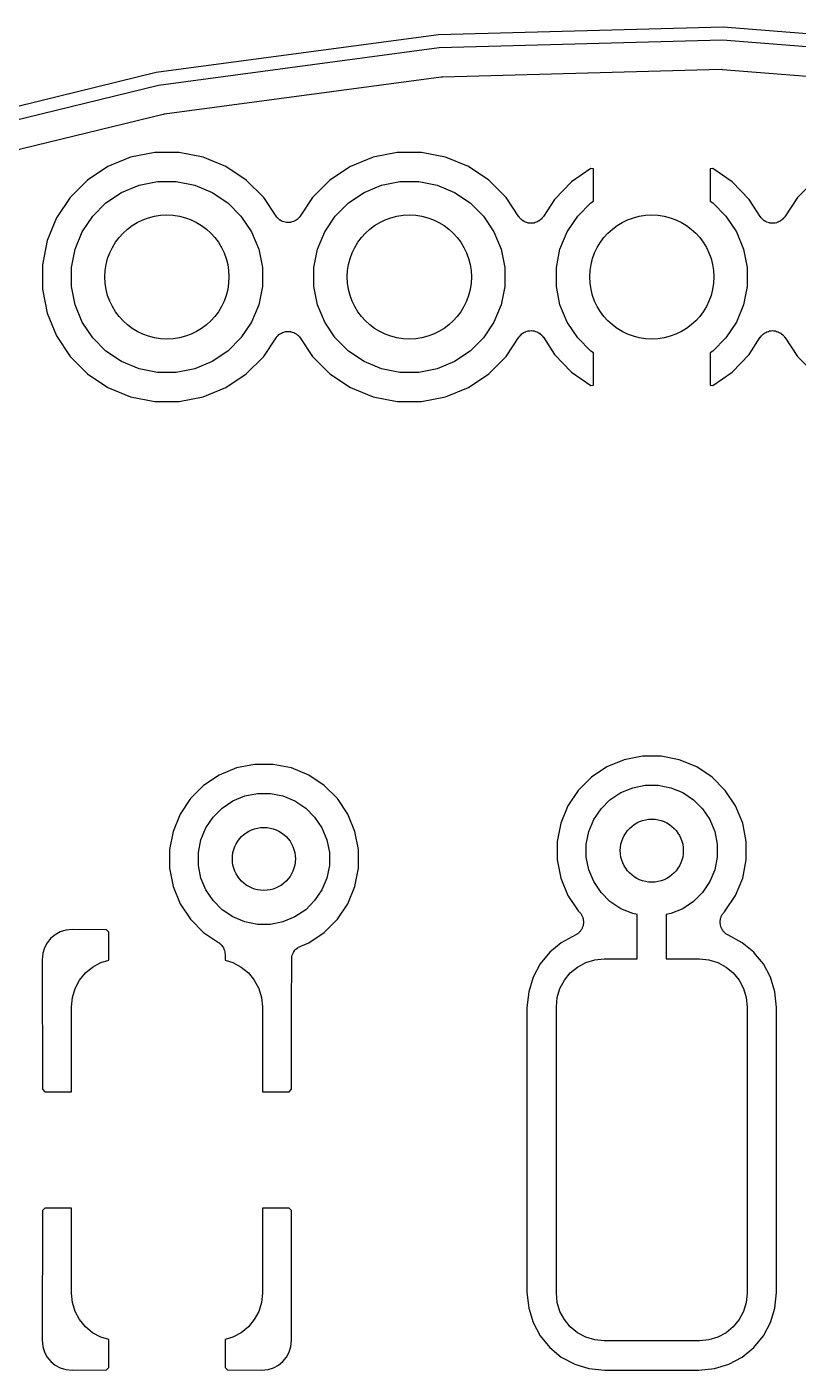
# Model space of a CAD drawing. Extents: x 176.5 to 204.5, y -115.6 to -87.6.
# Drawn here: x 187.23 to 191.27, y -94.63 to -87.59 of the extents above; entities that cross this region are included whole.
import ezdxf

# ---------------------------------------------------------------- set-up
doc = ezdxf.new("R2010")
doc.units = 0
doc.layers.add('BLACK', color=7, linetype='CONTINUOUS')

msp = doc.modelspace()

# ---------------------------------------------------------------- linework, layer by layer
at = {"layer": 'BLACK', "linetype": 'CONTINUOUS'}
for p, q in [((189.382, -87.6297), (190.873, -87.59)), ((190.873, -87.59), (192.36, -87.709)), ((187.903, -87.8277), (189.382, -87.6297)), ((190.871, -87.6599), (189.387, -87.6995)), ((192.351, -87.7784), (190.871, -87.6599)), ((189.387, -87.6995), (187.916, -87.8965)), ((186.454, -88.1817), (187.903, -87.8277)), ((187.948, -88.0456), (189.396, -87.8518)), ((189.396, -87.8518), (189.397, -87.8517)), ((189.397, -87.8517), (189.4, -87.8516)), ((189.4, -87.8516), (189.404, -87.8512)), ((189.404, -87.8512), (190.863, -87.8123)), ((190.863, -87.8123), (190.864, -87.8123)), ((190.864, -87.8123), (190.868, -87.8126)), ((190.868, -87.8126), (190.871, -87.8125)), ((190.871, -87.8125), (192.327, -87.929)), ((187.916, -87.8965), (186.474, -88.2488)), ((186.522, -88.3936), (187.94, -88.0471)), ((187.94, -88.0471), (187.941, -88.0468)), ((187.941, -88.0468), (187.945, -88.0464)), ((187.945, -88.0464), (187.948, -88.0456)), ((187.77, -88.2727), (187.651, -88.3218)), ((187.896, -88.2476), (187.77, -88.2727)), ((188.024, -88.2476), (187.896, -88.2476)), ((188.15, -88.2727), (188.024, -88.2476)), ((188.269, -88.3218), (188.15, -88.2727)), ((189.04, -88.2727), (188.921, -88.3218)), ((189.166, -88.2476), (189.04, -88.2727)), ((189.294, -88.2476), (189.166, -88.2476)), ((189.42, -88.2727), (189.294, -88.2476)), ((189.539, -88.3218), (189.42, -88.2727)), ((187.651, -88.3218), (187.544, -88.3932)), ((188.376, -88.3932), (188.269, -88.3218)), ((188.921, -88.3218), (188.814, -88.3932)), ((189.646, -88.3932), (189.539, -88.3218)), ((190.181, -88.3318), (190.079, -88.4021)), ((190.195, -88.334), (190.181, -88.3318)), ((190.195, -88.5023), (190.195, -88.334)), ((190.819, -88.3318), (190.805, -88.334)), ((190.805, -88.334), (190.805, -88.5023)), ((190.921, -88.4021), (190.819, -88.3318)), ((187.544, -88.3932), (187.453, -88.4841)), ((187.723, -88.4569), (187.814, -88.4192)), ((187.814, -88.4192), (187.911, -88.4)), ((187.911, -88.4), (188.009, -88.4)), ((188.009, -88.4), (188.106, -88.4192)), ((188.106, -88.4192), (188.197, -88.4569)), ((188.467, -88.4841), (188.376, -88.3932)), ((188.814, -88.3932), (188.723, -88.4841)), ((188.993, -88.4569), (189.084, -88.4192)), ((189.084, -88.4192), (189.181, -88.4)), ((189.181, -88.4), (189.279, -88.4)), ((189.279, -88.4), (189.376, -88.4192)), ((189.376, -88.4192), (189.467, -88.4569)), ((189.737, -88.4841), (189.646, -88.3932)), ((190.079, -88.4021), (189.99, -88.4938)), ((191.01, -88.4938), (190.921, -88.4021)), ((191.354, -88.3932), (191.263, -88.4841)), ((187.453, -88.4841), (187.382, -88.591)), ((187.641, -88.5116), (187.723, -88.4569)), ((188.197, -88.4569), (188.279, -88.5116)), ((188.532, -88.5812), (188.467, -88.4841)), ((188.723, -88.4841), (188.658, -88.5812)), ((188.911, -88.5116), (188.993, -88.4569)), ((189.467, -88.4569), (189.549, -88.5116)), ((189.804, -88.585), (189.737, -88.4841)), ((189.99, -88.4938), (189.932, -88.5841)), ((190.181, -88.5116), (190.195, -88.5023)), ((190.805, -88.5023), (190.819, -88.5116)), ((191.068, -88.5841), (191.01, -88.4938)), ((191.263, -88.4841), (191.196, -88.585)), ((187.572, -88.5813), (187.641, -88.5116)), ((188.279, -88.5116), (188.348, -88.5813)), ((188.842, -88.5813), (188.911, -88.5116)), ((189.549, -88.5116), (189.618, -88.5813)), ((190.112, -88.5813), (190.181, -88.5116)), ((190.819, -88.5116), (190.888, -88.5813)), ((187.382, -88.591), (187.333, -88.7097)), ((187.517, -88.6632), (187.572, -88.5813)), ((188.348, -88.5813), (188.403, -88.6632)), ((188.536, -88.5868), (188.532, -88.5812)), ((188.541, -88.5925), (188.536, -88.5868)), ((188.541, -88.5926), (188.541, -88.5925)), ((188.541, -88.5927), (188.541, -88.5926)), ((188.547, -88.5973), (188.541, -88.5927)), ((188.552, -88.602), (188.547, -88.5973)), ((188.552, -88.6021), (188.552, -88.602)), ((188.553, -88.6022), (188.552, -88.6021)), ((188.559, -88.6056), (188.553, -88.6022)), ((188.565, -88.6091), (188.559, -88.6056)), ((188.566, -88.6092), (188.565, -88.6091)), ((188.565, -88.6091), (188.565, -88.6091)), ((188.573, -88.6113), (188.566, -88.6092)), ((188.579, -88.6135), (188.573, -88.6113)), ((188.58, -88.6135), (188.579, -88.6135)), ((188.58, -88.6136), (188.58, -88.6135)), ((188.587, -88.6143), (188.58, -88.6136)), ((188.594, -88.6151), (188.587, -88.6143)), ((188.595, -88.6151), (188.594, -88.6151)), ((188.594, -88.6151), (188.594, -88.6151)), ((188.602, -88.6144), (188.595, -88.6151)), ((188.609, -88.6138), (188.602, -88.6144)), ((188.616, -88.6116), (188.609, -88.6137)), ((188.609, -88.6137), (188.609, -88.6137)), ((188.609, -88.6137), (188.609, -88.6138)), ((188.623, -88.6096), (188.616, -88.6116)), ((188.624, -88.6095), (188.623, -88.6096)), ((188.63, -88.6061), (188.624, -88.6095)), ((188.624, -88.6095), (188.624, -88.6095)), ((188.637, -88.6028), (188.63, -88.6061)), ((188.642, -88.5981), (188.637, -88.6026)), ((188.637, -88.6026), (188.637, -88.6026)), ((188.637, -88.6026), (188.637, -88.6028)), ((188.648, -88.5935), (188.642, -88.5981)), ((188.653, -88.5878), (188.648, -88.5932)), ((188.648, -88.5932), (188.648, -88.5933)), ((188.648, -88.5933), (188.648, -88.5935)), ((188.658, -88.5821), (188.653, -88.5878)), ((188.658, -88.5812), (188.658, -88.5818)), ((188.658, -88.5818), (188.658, -88.5818)), ((188.658, -88.5818), (188.658, -88.5818)), ((188.658, -88.5818), (188.658, -88.5821)), ((188.787, -88.6632), (188.842, -88.5813)), ((189.618, -88.5813), (189.673, -88.6632)), ((189.804, -88.5853), (189.804, -88.585)), ((189.805, -88.5856), (189.804, -88.5853)), ((189.809, -88.5911), (189.805, -88.5856)), ((189.814, -88.5965), (189.809, -88.5911)), ((189.814, -88.5967), (189.814, -88.5965)), ((189.814, -88.597), (189.814, -88.5967)), ((189.82, -88.6015), (189.814, -88.597)), ((189.825, -88.606), (189.82, -88.6015)), ((189.825, -88.6061), (189.825, -88.606)), ((189.826, -88.6064), (189.825, -88.6061)), ((189.832, -88.6096), (189.826, -88.6064)), ((189.838, -88.613), (189.832, -88.6096)), ((189.839, -88.6131), (189.838, -88.613)), ((189.839, -88.6133), (189.839, -88.6131)), ((189.846, -88.6153), (189.839, -88.6133)), ((189.852, -88.6174), (189.846, -88.6153)), ((189.853, -88.6174), (189.852, -88.6174)), ((189.853, -88.6175), (189.853, -88.6174)), ((189.86, -88.6182), (189.853, -88.6175)), ((189.867, -88.6189), (189.86, -88.6182)), ((189.868, -88.6189), (189.867, -88.6189)), ((189.875, -88.6182), (189.868, -88.6189)), ((189.868, -88.6189), (189.868, -88.6189)), ((189.882, -88.6175), (189.875, -88.6182)), ((189.883, -88.6174), (189.882, -88.6174)), ((189.882, -88.6174), (189.882, -88.6175)), ((189.889, -88.6153), (189.883, -88.6174)), ((189.896, -88.6133), (189.889, -88.6153)), ((189.897, -88.6131), (189.896, -88.6133)), ((189.903, -88.6096), (189.897, -88.613)), ((189.897, -88.613), (189.897, -88.6131)), ((189.909, -88.6063), (189.903, -88.6096)), ((189.91, -88.6061), (189.909, -88.6063)), ((189.916, -88.6014), (189.91, -88.6059)), ((189.91, -88.6059), (189.91, -88.6061)), ((189.921, -88.597), (189.916, -88.6014)), ((189.926, -88.5909), (189.921, -88.5965)), ((189.921, -88.5965), (189.921, -88.5967)), ((189.921, -88.5967), (189.921, -88.597)), ((189.931, -88.5856), (189.926, -88.5909)), ((189.932, -88.5841), (189.931, -88.585)), ((189.931, -88.585), (189.931, -88.5853)), ((189.931, -88.5853), (189.931, -88.5856)), ((190.057, -88.6632), (190.112, -88.5813)), ((190.888, -88.5813), (190.943, -88.6632)), ((191.069, -88.5844), (191.068, -88.5841)), ((191.069, -88.5847), (191.069, -88.5844)), ((191.073, -88.5902), (191.069, -88.5847)), ((191.078, -88.5957), (191.073, -88.5902)), ((191.078, -88.596), (191.078, -88.5957)), ((191.078, -88.5962), (191.078, -88.596)), ((191.084, -88.6007), (191.078, -88.5962)), ((191.089, -88.6053), (191.084, -88.6007)), ((191.089, -88.6055), (191.089, -88.6053)), ((191.09, -88.6057), (191.089, -88.6055)), ((191.096, -88.6091), (191.09, -88.6057)), ((191.102, -88.6126), (191.096, -88.6091)), ((191.102, -88.6127), (191.102, -88.6126)), ((191.103, -88.6129), (191.102, -88.6127)), ((191.11, -88.615), (191.103, -88.6129)), ((191.116, -88.6171), (191.11, -88.615)), ((191.117, -88.6172), (191.116, -88.6171)), ((191.117, -88.6173), (191.117, -88.6172)), ((191.124, -88.618), (191.117, -88.6173)), ((191.131, -88.6189), (191.124, -88.618)), ((191.132, -88.6189), (191.131, -88.6188)), ((191.131, -88.6188), (191.131, -88.6189)), ((191.139, -88.6183), (191.132, -88.6189)), ((191.146, -88.6177), (191.139, -88.6183)), ((191.147, -88.6176), (191.146, -88.6176)), ((191.146, -88.6176), (191.146, -88.6177)), ((191.153, -88.6156), (191.147, -88.6176)), ((191.16, -88.6137), (191.153, -88.6156)), ((191.161, -88.6134), (191.16, -88.6135)), ((191.16, -88.6135), (191.16, -88.6137)), ((191.167, -88.6101), (191.161, -88.6134)), ((191.173, -88.6069), (191.167, -88.6101)), ((191.174, -88.6067), (191.173, -88.6069)), ((191.18, -88.6021), (191.174, -88.6066)), ((191.174, -88.6066), (191.174, -88.6067)), ((191.185, -88.5978), (191.18, -88.6021)), ((191.186, -88.5973), (191.185, -88.5975)), ((191.185, -88.5975), (191.185, -88.5978)), ((191.19, -88.5918), (191.186, -88.5973)), ((191.195, -88.5865), (191.19, -88.5918)), ((191.196, -88.585), (191.195, -88.5859)), ((191.195, -88.5859), (191.195, -88.5862)), ((191.195, -88.5862), (191.195, -88.5865)), ((187.333, -88.7097), (187.308, -88.8357)), ((187.479, -88.7542), (187.517, -88.6632)), ((188.403, -88.6632), (188.441, -88.7542)), ((188.749, -88.7542), (188.787, -88.6632)), ((189.673, -88.6632), (189.711, -88.7542)), ((190.019, -88.7542), (190.057, -88.6632)), ((190.943, -88.6632), (190.981, -88.7542)), ((187.46, -88.8508), (187.479, -88.7542)), ((188.441, -88.7542), (188.46, -88.8508)), ((188.73, -88.8508), (188.749, -88.7542)), ((189.711, -88.7542), (189.73, -88.8508)), ((190, -88.8508), (190.019, -88.7542)), ((190.981, -88.7542), (191, -88.8508)), ((187.308, -88.8357), (187.308, -88.9643)), ((187.46, -88.9492), (187.46, -88.8508)), ((188.46, -88.8508), (188.46, -88.9492)), ((188.73, -88.9492), (188.73, -88.8508)), ((189.73, -88.8508), (189.73, -88.9492)), ((190, -88.9492), (190, -88.8508)), ((191, -88.8508), (191, -88.9492)), ((187.308, -88.9643), (187.333, -89.0903)), ((187.479, -89.0458), (187.46, -88.9492)), ((188.46, -88.9492), (188.441, -89.0458)), ((188.749, -89.0458), (188.73, -88.9492)), ((189.73, -88.9492), (189.711, -89.0458)), ((190.019, -89.0458), (190, -88.9492)), ((191, -88.9492), (190.981, -89.0458)), ((187.517, -89.1368), (187.479, -89.0458)), ((188.441, -89.0458), (188.403, -89.1368)), ((188.787, -89.1368), (188.749, -89.0458)), ((189.711, -89.0458), (189.673, -89.1368)), ((190.057, -89.1368), (190.019, -89.0458)), ((190.981, -89.0458), (190.943, -89.1368)), ((187.333, -89.0903), (187.382, -89.209)), ((187.572, -89.2187), (187.517, -89.1368)), ((188.403, -89.1368), (188.348, -89.2187)), ((188.842, -89.2187), (188.787, -89.1368)), ((189.673, -89.1368), (189.618, -89.2187)), ((190.112, -89.2187), (190.057, -89.1368)), ((190.943, -89.1368), (190.888, -89.2187)), ((187.382, -89.209), (187.453, -89.3159)), ((188.537, -89.2122), (188.542, -89.2068)), ((188.542, -89.2065), (188.547, -89.202)), ((188.542, -89.2067), (188.542, -89.2065)), ((188.542, -89.2068), (188.542, -89.2067)), ((188.547, -89.202), (188.553, -89.1974)), ((188.553, -89.1972), (188.56, -89.1939)), ((188.553, -89.1974), (188.553, -89.1972)), ((188.553, -89.1974), (188.553, -89.1974)), ((188.56, -89.1939), (188.566, -89.1905)), ((188.566, -89.1905), (188.567, -89.1904)), ((188.566, -89.1905), (188.566, -89.1905)), ((188.567, -89.1904), (188.573, -89.1884)), ((188.573, -89.1884), (188.581, -89.1863)), ((188.581, -89.1862), (188.588, -89.1856)), ((188.581, -89.1863), (188.581, -89.1862)), ((188.581, -89.1863), (188.581, -89.1863)), ((188.588, -89.1856), (188.595, -89.1849)), ((188.595, -89.1849), (188.596, -89.1849)), ((188.596, -89.1849), (188.596, -89.1849)), ((188.596, -89.1849), (188.603, -89.1857)), ((188.603, -89.1857), (188.61, -89.1864)), ((188.61, -89.1864), (188.61, -89.1865)), ((188.61, -89.1865), (188.611, -89.1865)), ((188.611, -89.1865), (188.617, -89.1887)), ((188.617, -89.1887), (188.624, -89.1908)), ((188.624, -89.1908), (188.625, -89.1909)), ((188.625, -89.1909), (188.625, -89.1909)), ((188.625, -89.1909), (188.631, -89.1944)), ((188.631, -89.1944), (188.637, -89.1978)), ((188.637, -89.1978), (188.638, -89.1979)), ((188.638, -89.1979), (188.638, -89.198)), ((188.638, -89.198), (188.643, -89.2027)), ((188.643, -89.2027), (188.649, -89.2073)), ((188.649, -89.2073), (188.649, -89.2074)), ((188.649, -89.2074), (188.649, -89.2075)), ((188.649, -89.2075), (188.654, -89.2132)), ((189.805, -89.2135), (189.81, -89.2082)), ((189.81, -89.2082), (189.814, -89.2027)), ((189.814, -89.2027), (189.815, -89.2025)), ((189.815, -89.2022), (189.82, -89.1979)), ((189.815, -89.2025), (189.815, -89.2022)), ((189.82, -89.1979), (189.826, -89.1934)), ((189.826, -89.1933), (189.827, -89.1931)), ((189.826, -89.1934), (189.826, -89.1933)), ((189.827, -89.1931), (189.833, -89.1899)), ((189.833, -89.1899), (189.839, -89.1866)), ((189.839, -89.1866), (189.84, -89.1865)), ((189.84, -89.1863), (189.847, -89.1844)), ((189.84, -89.1865), (189.84, -89.1863)), ((189.847, -89.1844), (189.853, -89.1824)), ((189.853, -89.1824), (189.854, -89.1824)), ((189.854, -89.1823), (189.861, -89.1817)), ((189.854, -89.1824), (189.854, -89.1823)), ((189.861, -89.1817), (189.868, -89.1811)), ((189.868, -89.1811), (189.869, -89.1812)), ((189.869, -89.1812), (189.869, -89.1811)), ((189.869, -89.1811), (189.876, -89.182)), ((189.876, -89.182), (189.883, -89.1827)), ((189.883, -89.1827), (189.883, -89.1828)), ((189.883, -89.1828), (189.884, -89.1829)), ((189.884, -89.1829), (189.89, -89.185)), ((189.89, -89.185), (189.897, -89.1871)), ((189.897, -89.1871), (189.898, -89.1873)), ((189.898, -89.1873), (189.898, -89.1874)), ((189.898, -89.1874), (189.904, -89.1909)), ((189.904, -89.1909), (189.91, -89.1943)), ((189.91, -89.1943), (189.911, -89.1945)), ((189.911, -89.1945), (189.911, -89.1947)), ((189.911, -89.1947), (189.916, -89.1993)), ((189.916, -89.1993), (189.922, -89.2038)), ((189.922, -89.2038), (189.922, -89.204)), ((189.922, -89.204), (189.922, -89.2043)), ((189.922, -89.2043), (189.927, -89.2098)), ((189.927, -89.2098), (189.931, -89.2153)), ((191.069, -89.2144), (191.074, -89.209)), ((191.074, -89.209), (191.079, -89.2035)), ((191.079, -89.203), (191.085, -89.1985)), ((191.079, -89.2033), (191.079, -89.203)), ((191.079, -89.2035), (191.079, -89.2033)), ((191.085, -89.1985), (191.09, -89.1941)), ((191.09, -89.1939), (191.091, -89.1937)), ((191.09, -89.1941), (191.09, -89.1939)), ((191.091, -89.1937), (191.097, -89.1904)), ((191.097, -89.1904), (191.103, -89.187)), ((191.103, -89.1869), (191.104, -89.1867)), ((191.103, -89.187), (191.103, -89.1869)), ((191.104, -89.1867), (191.111, -89.1847)), ((191.111, -89.1847), (191.117, -89.1826)), ((191.117, -89.1826), (191.118, -89.1826)), ((191.118, -89.1825), (191.125, -89.1818)), ((191.118, -89.1826), (191.118, -89.1825)), ((191.125, -89.1818), (191.132, -89.1811)), ((191.132, -89.1811), (191.132, -89.1811)), ((191.132, -89.1811), (191.133, -89.1811)), ((191.133, -89.1811), (191.14, -89.1818)), ((191.14, -89.1818), (191.147, -89.1825)), ((191.147, -89.1825), (191.147, -89.1826)), ((191.147, -89.1826), (191.148, -89.1826)), ((191.148, -89.1826), (191.154, -89.1847)), ((191.154, -89.1847), (191.161, -89.1867)), ((191.161, -89.1867), (191.161, -89.1869)), ((191.161, -89.1869), (191.162, -89.187)), ((191.162, -89.187), (191.168, -89.1904)), ((191.168, -89.1904), (191.174, -89.1936)), ((191.174, -89.1936), (191.175, -89.1939)), ((191.175, -89.1939), (191.175, -89.194)), ((191.175, -89.194), (191.18, -89.1985)), ((191.18, -89.1985), (191.186, -89.203)), ((191.186, -89.203), (191.186, -89.2033)), ((191.186, -89.2033), (191.186, -89.2035)), ((191.186, -89.2035), (191.191, -89.2089)), ((191.191, -89.2089), (191.195, -89.2144)), ((187.641, -89.2884), (187.572, -89.2187)), ((188.348, -89.2187), (188.279, -89.2884)), ((188.467, -89.3159), (188.532, -89.2188)), ((188.532, -89.2179), (188.537, -89.2122)), ((188.532, -89.2182), (188.532, -89.2179)), ((188.532, -89.2188), (188.532, -89.2182)), ((188.532, -89.2182), (188.532, -89.2182)), ((188.532, -89.2182), (188.532, -89.2182)), ((188.654, -89.2132), (188.658, -89.2188)), ((188.658, -89.2188), (188.723, -89.3159)), ((188.911, -89.2884), (188.842, -89.2187)), ((189.618, -89.2187), (189.549, -89.2884)), ((189.737, -89.3159), (189.804, -89.215)), ((189.804, -89.215), (189.805, -89.2141)), ((189.805, -89.2138), (189.805, -89.2135)), ((189.805, -89.2141), (189.805, -89.2138)), ((189.931, -89.2153), (189.931, -89.2156)), ((189.931, -89.2156), (189.932, -89.2159)), ((189.932, -89.2159), (189.99, -89.3062)), ((190.181, -89.2884), (190.112, -89.2187)), ((190.888, -89.2187), (190.819, -89.2884)), ((191.01, -89.3062), (191.068, -89.2159)), ((191.068, -89.2159), (191.069, -89.215)), ((191.069, -89.2147), (191.069, -89.2144)), ((191.069, -89.215), (191.069, -89.2147)), ((191.195, -89.2144), (191.196, -89.2147)), ((191.196, -89.2147), (191.196, -89.215)), ((191.196, -89.215), (191.263, -89.3159)), ((187.453, -89.3159), (187.544, -89.4068)), ((187.723, -89.3431), (187.641, -89.2884)), ((187.814, -89.3808), (187.723, -89.3431)), ((188.197, -89.3431), (188.106, -89.3808)), ((188.279, -89.2884), (188.197, -89.3431)), ((188.376, -89.4068), (188.467, -89.3159)), ((188.723, -89.3159), (188.814, -89.4068)), ((188.993, -89.3431), (188.911, -89.2884)), ((189.084, -89.3808), (188.993, -89.3431)), ((189.467, -89.3431), (189.376, -89.3808)), ((189.549, -89.2884), (189.467, -89.3431)), ((189.646, -89.4068), (189.737, -89.3159)), ((189.99, -89.3062), (190.079, -89.3979)), ((190.195, -89.2977), (190.181, -89.2884)), ((190.195, -89.4659), (190.195, -89.2977)), ((190.819, -89.2884), (190.805, -89.2977)), ((190.805, -89.2977), (190.805, -89.466)), ((190.921, -89.3979), (191.01, -89.3062)), ((191.263, -89.3159), (191.354, -89.4068)), ((187.544, -89.4068), (187.651, -89.4781)), ((187.911, -89.4), (187.814, -89.3808)), ((188.009, -89.4), (187.911, -89.4)), ((188.106, -89.3808), (188.009, -89.4)), ((188.269, -89.4781), (188.376, -89.4068)), ((188.814, -89.4068), (188.921, -89.4781)), ((189.181, -89.4), (189.084, -89.3808)), ((189.279, -89.4), (189.181, -89.4)), ((189.376, -89.3808), (189.279, -89.4)), ((189.539, -89.4781), (189.646, -89.4068)), ((190.079, -89.3979), (190.181, -89.4682)), ((190.819, -89.4682), (190.921, -89.3979)), ((187.651, -89.4781), (187.77, -89.5273)), ((188.15, -89.5273), (188.269, -89.4781)), ((188.921, -89.4781), (189.04, -89.5273)), ((189.42, -89.5273), (189.539, -89.4781)), ((190.181, -89.4682), (190.195, -89.4659)), ((190.805, -89.466), (190.819, -89.4682)), ((187.77, -89.5273), (187.896, -89.5524)), ((187.896, -89.5524), (188.024, -89.5524)), ((188.024, -89.5524), (188.15, -89.5273)), ((189.04, -89.5273), (189.166, -89.5524)), ((189.166, -89.5524), (189.294, -89.5524)), ((189.294, -89.5524), (189.42, -89.5273)), ((188.419, -91.4527), (188.324, -91.4717)), ((188.517, -91.4527), (188.419, -91.4527)), ((188.612, -91.4717), (188.517, -91.4527)), ((190.356, -91.4284), (190.265, -91.4658)), ((190.451, -91.4094), (190.356, -91.4284)), ((190.549, -91.4094), (190.451, -91.4094)), ((190.644, -91.4284), (190.549, -91.4094)), ((190.735, -91.4658), (190.644, -91.4284)), ((188.233, -91.5091), (188.152, -91.5633)), ((188.324, -91.4717), (188.233, -91.5091)), ((188.703, -91.5091), (188.612, -91.4717)), ((188.784, -91.5633), (188.703, -91.5091)), ((190.184, -91.52), (190.115, -91.589)), ((190.265, -91.4658), (190.184, -91.52)), ((190.816, -91.52), (190.735, -91.4658)), ((190.885, -91.589), (190.816, -91.52)), ((188.152, -91.5633), (188.083, -91.6323)), ((188.853, -91.6323), (188.784, -91.5633)), ((190.115, -91.589), (190.061, -91.6701)), ((190.281, -91.6384), (190.338, -91.6008)), ((190.338, -91.6008), (190.4, -91.575)), ((190.4, -91.575), (190.466, -91.5618)), ((190.466, -91.5618), (190.534, -91.5618)), ((190.534, -91.5618), (190.6, -91.575)), ((190.6, -91.575), (190.662, -91.6008)), ((190.662, -91.6008), (190.719, -91.6384)), ((190.939, -91.6701), (190.885, -91.589)), ((188.083, -91.6323), (188.029, -91.7134)), ((188.249, -91.6817), (188.306, -91.6441)), ((188.306, -91.6441), (188.368, -91.6183)), ((188.368, -91.6183), (188.434, -91.6051)), ((188.434, -91.6051), (188.502, -91.6051)), ((188.502, -91.6051), (188.568, -91.6183)), ((188.568, -91.6183), (188.63, -91.6441)), ((188.63, -91.6441), (188.687, -91.6817)), ((188.907, -91.7134), (188.853, -91.6323)), ((190.061, -91.6701), (190.024, -91.7602)), ((190.234, -91.6861), (190.281, -91.6384)), ((190.719, -91.6384), (190.766, -91.6861)), ((190.976, -91.7602), (190.939, -91.6701)), ((188.029, -91.7134), (187.992, -91.8035)), ((188.164, -91.7856), (188.202, -91.7294)), ((188.202, -91.7294), (188.249, -91.6817)), ((188.687, -91.6817), (188.734, -91.7294)), ((188.734, -91.7294), (188.772, -91.7856)), ((188.944, -91.8035), (188.907, -91.7134)), ((190.17, -91.8047), (190.196, -91.7423)), ((190.196, -91.7423), (190.234, -91.6861)), ((190.766, -91.6861), (190.804, -91.7423)), ((190.804, -91.7423), (190.83, -91.8047)), ((187.992, -91.8035), (187.973, -91.8992)), ((188.138, -91.848), (188.164, -91.7856)), ((188.772, -91.7856), (188.798, -91.848)), ((188.963, -91.8992), (188.944, -91.8035)), ((190.024, -91.7602), (190.005, -91.8559)), ((190.157, -91.8709), (190.17, -91.8047)), ((190.83, -91.8047), (190.843, -91.8709)), ((190.995, -91.8559), (190.976, -91.7602)), ((188.125, -91.9142), (188.138, -91.848)), ((188.798, -91.848), (188.811, -91.9142)), ((190.005, -91.8559), (190.005, -91.9535)), ((190.157, -91.9385), (190.157, -91.8709)), ((190.843, -91.8709), (190.843, -91.9385)), ((190.995, -91.9535), (190.995, -91.8559)), ((187.973, -91.8992), (187.973, -91.9968)), ((188.125, -91.9818), (188.125, -91.9142)), ((188.811, -91.9142), (188.811, -91.9818)), ((188.963, -91.9968), (188.963, -91.8992)), ((190.005, -91.9535), (190.024, -92.0492)), ((190.17, -92.0047), (190.157, -91.9385)), ((190.843, -91.9385), (190.83, -92.0047)), ((190.976, -92.0492), (190.995, -91.9535)), ((187.973, -91.9968), (187.992, -92.0925)), ((188.138, -92.048), (188.125, -91.9818)), ((188.811, -91.9818), (188.798, -92.048)), ((188.944, -92.0925), (188.963, -91.9968)), ((190.196, -92.0671), (190.17, -92.0047)), ((190.83, -92.0047), (190.804, -92.0671)), ((187.992, -92.0925), (188.029, -92.1826)), ((188.164, -92.1104), (188.138, -92.048)), ((188.798, -92.048), (188.772, -92.1104)), ((188.907, -92.1826), (188.944, -92.0925)), ((190.024, -92.0492), (190.061, -92.1393)), ((190.234, -92.1233), (190.196, -92.0671)), ((190.804, -92.0671), (190.766, -92.1233)), ((190.939, -92.1393), (190.976, -92.0492)), ((188.202, -92.1666), (188.164, -92.1104)), ((188.772, -92.1104), (188.734, -92.1666)), ((190.061, -92.1393), (190.115, -92.2204)), ((190.281, -92.171), (190.234, -92.1233)), ((190.766, -92.1233), (190.719, -92.171)), ((190.885, -92.2204), (190.939, -92.1393)), ((188.029, -92.1826), (188.083, -92.2637)), ((188.249, -92.2143), (188.202, -92.1666)), ((188.306, -92.2519), (188.249, -92.2143)), ((188.687, -92.2143), (188.63, -92.2519)), ((188.734, -92.1666), (188.687, -92.2143)), ((188.853, -92.2637), (188.907, -92.1826)), ((190.115, -92.2204), (190.12, -92.2251)), ((190.12, -92.2251), (190.121, -92.2259)), ((190.121, -92.2259), (190.123, -92.2286)), ((190.123, -92.2286), (190.125, -92.2311)), ((190.125, -92.2311), (190.128, -92.2344)), ((190.128, -92.2344), (190.13, -92.2375)), ((190.338, -92.2086), (190.281, -92.171)), ((190.4, -92.2344), (190.338, -92.2086)), ((190.424, -92.2392), (190.4, -92.2344)), ((190.6, -92.2344), (190.576, -92.2392)), ((190.662, -92.2086), (190.6, -92.2344)), ((190.719, -92.171), (190.662, -92.2086)), ((190.871, -92.2366), (190.873, -92.2336)), ((190.873, -92.2336), (190.875, -92.2303)), ((190.875, -92.2303), (190.878, -92.2278)), ((190.878, -92.2278), (190.88, -92.2251)), ((190.88, -92.2251), (190.885, -92.2204)), ((188.083, -92.2637), (188.152, -92.3327)), ((188.368, -92.2777), (188.306, -92.2519)), ((188.434, -92.2909), (188.368, -92.2777)), ((188.502, -92.2909), (188.434, -92.2909)), ((188.568, -92.2777), (188.502, -92.2909)), ((188.63, -92.2519), (188.568, -92.2777)), ((188.784, -92.3327), (188.853, -92.2637)), ((190.13, -92.2375), (190.132, -92.2406)), ((190.132, -92.2406), (190.134, -92.2435)), ((190.134, -92.2435), (190.135, -92.2472)), ((190.135, -92.2472), (190.137, -92.2507)), ((190.137, -92.305), (190.136, -92.3088)), ((190.137, -92.2507), (190.138, -92.2541)), ((190.139, -92.3014), (190.137, -92.305)), ((190.138, -92.2541), (190.139, -92.2573)), ((190.139, -92.2573), (190.14, -92.2612)), ((190.14, -92.2979), (190.139, -92.3014)), ((190.14, -92.2612), (190.141, -92.265)), ((190.141, -92.2946), (190.14, -92.2979)), ((190.141, -92.265), (190.141, -92.2685)), ((190.141, -92.2685), (190.142, -92.2719)), ((190.142, -92.2868), (190.141, -92.2907)), ((190.141, -92.2907), (190.141, -92.2946)), ((190.142, -92.2719), (190.142, -92.2759)), ((190.142, -92.2759), (190.142, -92.2798)), ((190.142, -92.2798), (190.142, -92.2833)), ((190.142, -92.2833), (190.142, -92.2868)), ((190.424, -92.472), (190.424, -92.2392)), ((190.576, -92.2392), (190.576, -92.472)), ((190.858, -92.2709), (190.859, -92.2674)), ((190.858, -92.2748), (190.858, -92.2709)), ((190.858, -92.2787), (190.858, -92.2748)), ((190.858, -92.2822), (190.858, -92.2787)), ((190.858, -92.2857), (190.858, -92.2822)), ((190.859, -92.2896), (190.858, -92.2857)), ((190.859, -92.2639), (190.86, -92.2602)), ((190.859, -92.2674), (190.859, -92.2639)), ((190.859, -92.2935), (190.859, -92.2896)), ((190.86, -92.2969), (190.859, -92.2935)), ((190.86, -92.2602), (190.861, -92.2563)), ((190.861, -92.3003), (190.86, -92.2969)), ((190.861, -92.2563), (190.863, -92.2531)), ((190.862, -92.304), (190.861, -92.3003)), ((190.863, -92.3078), (190.862, -92.304)), ((190.863, -92.2531), (190.864, -92.2497)), ((190.864, -92.2497), (190.865, -92.2462)), ((190.865, -92.2462), (190.867, -92.2426)), ((190.867, -92.2426), (190.869, -92.2397)), ((190.869, -92.2397), (190.871, -92.2366)), ((187.352, -92.3637), (187.333, -92.3869)), ((187.375, -92.3447), (187.352, -92.3637)), ((187.401, -92.3305), (187.375, -92.3447)), ((187.43, -92.3218), (187.401, -92.3305)), ((187.464, -92.3185), (187.43, -92.3218)), ((187.643, -92.3194), (187.464, -92.3185)), ((187.655, -92.3321), (187.643, -92.3194)), ((187.655, -92.4786), (187.655, -92.3321)), ((188.152, -92.3327), (188.231, -92.3853)), ((188.703, -92.3869), (188.784, -92.3327)), ((190.102, -92.3462), (190.026, -92.3868)), ((190.105, -92.3442), (190.102, -92.3462)), ((190.108, -92.3426), (190.105, -92.3442)), ((190.111, -92.3401), (190.108, -92.3426)), ((190.114, -92.3379), (190.111, -92.3401)), ((190.117, -92.3355), (190.114, -92.3379)), ((190.12, -92.3333), (190.117, -92.3355)), ((190.122, -92.3302), (190.12, -92.3333)), ((190.125, -92.3274), (190.122, -92.3302)), ((190.127, -92.3245), (190.125, -92.3274)), ((190.129, -92.3218), (190.127, -92.3245)), ((190.131, -92.3184), (190.129, -92.3218)), ((190.133, -92.3151), (190.131, -92.3184)), ((190.135, -92.3118), (190.133, -92.3151)), ((190.136, -92.3088), (190.135, -92.3118)), ((190.865, -92.3109), (190.863, -92.3078)), ((190.866, -92.3142), (190.865, -92.3109)), ((190.868, -92.3174), (190.866, -92.3142)), ((190.87, -92.3209), (190.868, -92.3174)), ((190.873, -92.3237), (190.87, -92.3209)), ((190.874, -92.3266), (190.873, -92.3237)), ((190.877, -92.3294), (190.874, -92.3266)), ((190.88, -92.3325), (190.877, -92.3294)), ((190.882, -92.3347), (190.88, -92.3325)), ((190.885, -92.3373), (190.882, -92.3347)), ((190.888, -92.3395), (190.885, -92.3373)), ((190.891, -92.342), (190.888, -92.3395)), ((190.894, -92.3437), (190.891, -92.342)), ((190.897, -92.3457), (190.894, -92.3437)), ((190.898, -92.3462), (190.897, -92.3457)), ((190.974, -92.3868), (190.898, -92.3462)), ((187.31, -92.4421), (187.306, -92.4757)), ((187.319, -92.4134), (187.31, -92.4421)), ((187.333, -92.3869), (187.319, -92.4134)), ((188.231, -92.3853), (188.231, -92.3855)), ((188.231, -92.3855), (188.231, -92.3855)), ((188.231, -92.3855), (188.231, -92.3855)), ((188.231, -92.3855), (188.232, -92.3859)), ((188.232, -92.3859), (188.237, -92.3905)), ((188.237, -92.3905), (188.243, -92.395)), ((188.243, -92.395), (188.243, -92.3952)), ((188.243, -92.3952), (188.243, -92.3955)), ((188.243, -92.3955), (188.248, -92.401)), ((188.248, -92.401), (188.252, -92.4065)), ((188.252, -92.4065), (188.252, -92.4068)), ((188.252, -92.4068), (188.252, -92.4071)), ((188.252, -92.4071), (188.256, -92.4134)), ((188.256, -92.4134), (188.259, -92.4196)), ((188.259, -92.4196), (188.259, -92.42)), ((188.259, -92.42), (188.259, -92.4203)), ((188.259, -92.4203), (188.261, -92.427)), ((188.261, -92.427), (188.263, -92.4338)), ((188.263, -92.4338), (188.263, -92.4342)), ((188.263, -92.4342), (188.263, -92.4346)), ((188.263, -92.4346), (188.264, -92.4416)), ((188.264, -92.4416), (188.265, -92.4486)), ((188.617, -92.4521), (188.619, -92.4453)), ((188.619, -92.4453), (188.62, -92.445)), ((188.62, -92.4446), (188.623, -92.4385)), ((188.62, -92.445), (188.62, -92.4446)), ((188.623, -92.4385), (188.626, -92.4323)), ((188.626, -92.4323), (188.627, -92.432)), ((188.627, -92.4316), (188.631, -92.4262)), ((188.627, -92.432), (188.627, -92.4316)), ((188.631, -92.4262), (188.636, -92.4208)), ((188.636, -92.4202), (188.642, -92.4158)), ((188.636, -92.4205), (188.636, -92.4202)), ((188.636, -92.4208), (188.636, -92.4205)), ((188.642, -92.4158), (188.647, -92.4114)), ((188.647, -92.4114), (188.648, -92.4112)), ((188.648, -92.4109), (188.654, -92.4077)), ((188.648, -92.4112), (188.648, -92.4109)), ((188.654, -92.4077), (188.661, -92.4044)), ((188.661, -92.4044), (188.703, -92.3869)), ((189.965, -92.4369), (189.915, -92.498)), ((190.026, -92.3868), (189.965, -92.4369)), ((191.035, -92.4369), (190.974, -92.3868)), ((191.044, -92.4481), (191.035, -92.4369)), ((187.306, -92.4757), (187.308, -93.1546)), ((187.533, -92.5452), (187.571, -92.5141)), ((187.571, -92.5141), (187.614, -92.491)), ((187.614, -92.491), (187.655, -92.4786)), ((188.265, -92.4486), (188.265, -92.4786)), ((188.265, -92.4786), (188.306, -92.491)), ((188.306, -92.491), (188.349, -92.5141)), ((188.349, -92.5141), (188.387, -92.5452)), ((188.613, -92.7219), (188.614, -92.4746)), ((188.614, -92.4665), (188.615, -92.4596)), ((188.614, -92.4736), (188.614, -92.4665)), ((188.614, -92.4743), (188.614, -92.4736)), ((188.614, -92.4744), (188.614, -92.4743)), ((188.614, -92.4746), (188.614, -92.4744)), ((188.614, -92.4744), (188.614, -92.4744)), ((188.615, -92.4588), (188.617, -92.4521)), ((188.615, -92.4592), (188.615, -92.4588)), ((188.615, -92.4596), (188.615, -92.4592)), ((189.915, -92.498), (189.878, -92.5677)), ((190.073, -92.5452), (190.111, -92.5141)), ((190.111, -92.5141), (190.154, -92.491)), ((190.154, -92.491), (190.201, -92.4768)), ((190.201, -92.4768), (190.25, -92.472)), ((190.25, -92.472), (190.424, -92.472)), ((190.576, -92.472), (190.75, -92.472)), ((190.75, -92.472), (190.799, -92.4768)), ((190.799, -92.4768), (190.846, -92.491)), ((190.846, -92.491), (190.889, -92.5141)), ((190.889, -92.5141), (190.927, -92.5452)), ((191.085, -92.498), (191.044, -92.4481)), ((191.122, -92.5677), (191.085, -92.498)), ((187.479, -92.6263), (187.502, -92.5831)), ((187.502, -92.5831), (187.533, -92.5452)), ((188.387, -92.5452), (188.418, -92.5831)), ((188.418, -92.5831), (188.441, -92.6263)), ((189.878, -92.5677), (189.855, -92.6434)), ((190.019, -92.6263), (190.042, -92.5831)), ((190.042, -92.5831), (190.073, -92.5452)), ((190.927, -92.5452), (190.958, -92.5831)), ((190.958, -92.5831), (190.981, -92.6263)), ((191.145, -92.6434), (191.122, -92.5677)), ((187.465, -92.6732), (187.479, -92.6263)), ((188.441, -92.6263), (188.455, -92.6732)), ((189.855, -92.6434), (189.846, -92.7257)), ((190.005, -92.6732), (190.019, -92.6263)), ((190.981, -92.6263), (190.995, -92.6732)), ((191.154, -92.7257), (191.145, -92.6434)), ((187.46, -92.722), (187.465, -92.6732)), ((187.46, -93.1672), (187.46, -92.722)), ((188.455, -92.6732), (188.46, -92.722)), ((188.46, -92.722), (188.46, -93.1672)), ((188.612, -93.1546), (188.613, -92.7219)), ((189.846, -92.7257), (189.846, -94.2183)), ((190, -92.722), (190.005, -92.6732)), ((190, -94.222), (190, -92.722)), ((190.995, -92.6732), (191, -92.722)), ((191, -92.722), (191, -94.222)), ((191.154, -94.2183), (191.154, -92.7257)), ((187.308, -93.1546), (187.32, -93.1672)), ((187.32, -93.1672), (187.46, -93.1672)), ((188.46, -93.1672), (188.6, -93.1672)), ((188.6, -93.1672), (188.612, -93.1546)), ((187.32, -93.7768), (187.308, -93.7894)), ((187.46, -93.7768), (187.32, -93.7768)), ((187.46, -94.222), (187.46, -93.7768)), ((188.46, -93.7768), (188.46, -94.222)), ((188.6, -93.7768), (188.46, -93.7768)), ((188.612, -93.7894), (188.6, -93.7768)), ((187.308, -93.7894), (187.306, -94.4683)), ((188.613, -94.4683), (188.612, -93.7894)), ((187.465, -94.2708), (187.46, -94.222)), ((187.479, -94.3177), (187.465, -94.2708)), ((188.455, -94.2708), (188.441, -94.3177)), ((188.46, -94.222), (188.455, -94.2708)), ((189.846, -94.2183), (189.855, -94.3006)), ((190.005, -94.2708), (190, -94.222)), ((190.019, -94.3177), (190.005, -94.2708)), ((190.995, -94.2708), (190.981, -94.3177)), ((191, -94.222), (190.995, -94.2708)), ((191.145, -94.3006), (191.154, -94.2183)), ((187.502, -94.3609), (187.479, -94.3177)), ((188.441, -94.3177), (188.418, -94.3609)), ((189.855, -94.3006), (189.878, -94.3763)), ((190.042, -94.3609), (190.019, -94.3177)), ((190.981, -94.3177), (190.958, -94.3609)), ((191.122, -94.3763), (191.145, -94.3006)), ((187.533, -94.3988), (187.502, -94.3609)), ((187.571, -94.4299), (187.533, -94.3988)), ((188.387, -94.3988), (188.349, -94.4299)), ((188.418, -94.3609), (188.387, -94.3988)), ((189.878, -94.3763), (189.915, -94.446)), ((190.073, -94.3988), (190.042, -94.3609)), ((190.111, -94.4299), (190.073, -94.3988)), ((190.927, -94.3988), (190.889, -94.4299)), ((190.958, -94.3609), (190.927, -94.3988)), ((191.085, -94.446), (191.122, -94.3763)), ((187.306, -94.4683), (187.31, -94.5019)), ((187.614, -94.453), (187.571, -94.4299)), ((187.655, -94.4654), (187.614, -94.453)), ((187.655, -94.6119), (187.655, -94.4654)), ((188.306, -94.453), (188.265, -94.4654)), ((188.265, -94.4654), (188.265, -94.6119)), ((188.349, -94.4299), (188.306, -94.453)), ((188.61, -94.5019), (188.613, -94.4683)), ((189.915, -94.446), (189.965, -94.5071)), ((190.154, -94.453), (190.111, -94.4299)), ((190.201, -94.4672), (190.154, -94.453)), ((190.25, -94.472), (190.201, -94.4672)), ((190.75, -94.472), (190.25, -94.472)), ((190.799, -94.4672), (190.75, -94.472)), ((190.846, -94.453), (190.799, -94.4672)), ((190.889, -94.4299), (190.846, -94.453)), ((191.035, -94.5071), (191.085, -94.446)), ((187.31, -94.5019), (187.319, -94.5306)), ((187.319, -94.5306), (187.333, -94.5571)), ((187.333, -94.5571), (187.352, -94.5803)), ((188.568, -94.5803), (188.587, -94.5571)), ((188.587, -94.5571), (188.601, -94.5306)), ((188.601, -94.5306), (188.61, -94.5019)), ((189.965, -94.5071), (190.026, -94.5572)), ((190.974, -94.5572), (191.035, -94.5071)), ((187.352, -94.5803), (187.375, -94.5993)), ((187.375, -94.5993), (187.401, -94.6135)), ((187.401, -94.6135), (187.43, -94.6222)), ((187.43, -94.6222), (187.464, -94.6255)), ((187.464, -94.6255), (187.643, -94.6246)), ((187.643, -94.6246), (187.655, -94.6119)), ((188.265, -94.6119), (188.277, -94.6246)), ((188.277, -94.6246), (188.456, -94.6255)), ((188.456, -94.6255), (188.49, -94.6222)), ((188.49, -94.6222), (188.519, -94.6135)), ((188.519, -94.6135), (188.545, -94.5993)), ((188.545, -94.5993), (188.568, -94.5803)), ((190.026, -94.5572), (190.096, -94.5944)), ((190.096, -94.5944), (190.171, -94.6174)), ((190.171, -94.6174), (190.254, -94.6255)), ((190.254, -94.6255), (190.746, -94.6255)), ((190.746, -94.6255), (190.829, -94.6174)), ((190.829, -94.6174), (190.904, -94.5944)), ((190.904, -94.5944), (190.974, -94.5572))]:
    msp.add_line(p, q, dxfattribs=at)
at = {"layer": 'BLACK'}
for centre, radius in [((187.96, -88.9), 0.325), ((187.96, -88.9), 0.325), ((189.23, -88.9), 0.325), ((189.23, -88.9), 0.325), ((190.5, -88.9), 0.325), ((190.5, -88.9), 0.325), ((190.5, -91.9047), 0.1651), ((188.468, -91.948), 0.1651)]:
    msp.add_circle(centre, radius, dxfattribs=at)

doc.saveas('drawing.dxf')
